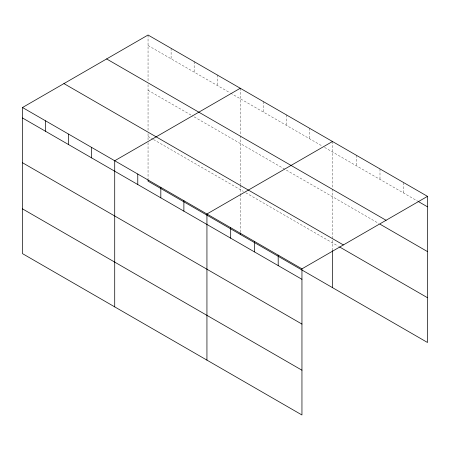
<?xml version="1.0" encoding="UTF-8"?>
<svg xmlns="http://www.w3.org/2000/svg" width="450" height="450" viewBox="0 0 450 450"><rect width="100%" height="100%" fill="white"/><g stroke="black" fill="none" stroke-linecap="round" stroke-linejoin="round"><path stroke-width="0.34" stroke-dasharray="2.25 1.69" d="M148.05 45.489L229.956 92.779M230.563 93.127L322.172 146.019M324.602 147.42L417.403 200.998M148.05 90.259L192.949 116.179M194.158 116.882L285.165 169.419M286.38 170.123L378.804 223.481M148.05 136.384L152.904 139.185M153.512 139.534L243.304 191.379M245.728 192.78L338.428 246.296M403.746 182.644L403.746 193.112M379.991 168.936L379.991 179.398M356.243 155.222L356.243 165.684M332.488 141.508L332.488 188.347M332.488 189.045L332.488 250.56M309.431 128.194L309.431 138.662M286.38 114.885L286.38 125.353M263.323 101.576L263.323 112.039M240.272 88.262L240.272 135.107M240.272 135.804L240.272 184.731M240.272 185.434L240.272 193.821M240.272 194.524L240.272 232.296M217.215 74.953L217.215 85.421M194.158 61.644L194.158 72.112M171.107 48.33L171.107 58.798M148.05 35.021L148.05 81.866M148.05 84.662L148.05 130.793M148.05 133.588L148.05 139.882M148.05 142.678L148.05 179.055"/><path stroke-width="0.67" d="M22.5 107.511L301.95 268.847L301.95 414.979L22.5 253.643L22.5 107.511L148.05 35.021L427.5 196.357L427.5 342.489L148.05 181.153L148.05 179.752M240.272 88.262L114.716 160.751L114.716 306.883M332.488 141.508L206.938 213.992L206.938 360.124M301.95 268.847L427.5 196.357M417.999 201.341L427.5 206.826M106.622 58.944L386.066 220.281M379.991 224.167L427.5 251.595M63.934 83.587L343.378 244.924M339.615 246.982L427.5 297.72M22.5 117.979L301.95 279.315M22.5 162.743L301.95 324.084M22.5 208.873L301.95 370.209M332.488 250.56L332.488 287.634M278.196 255.133L278.196 265.601M254.441 241.419L254.441 251.888M240.272 232.993L240.272 234.394M230.687 227.706L230.687 238.174M183.881 200.683L183.881 211.151M160.824 187.369L160.824 197.837M137.773 174.06L137.773 184.528M91.665 147.442L91.665 157.905M68.608 134.128L68.608 144.596M45.557 120.819L45.557 131.287"/></g></svg>
